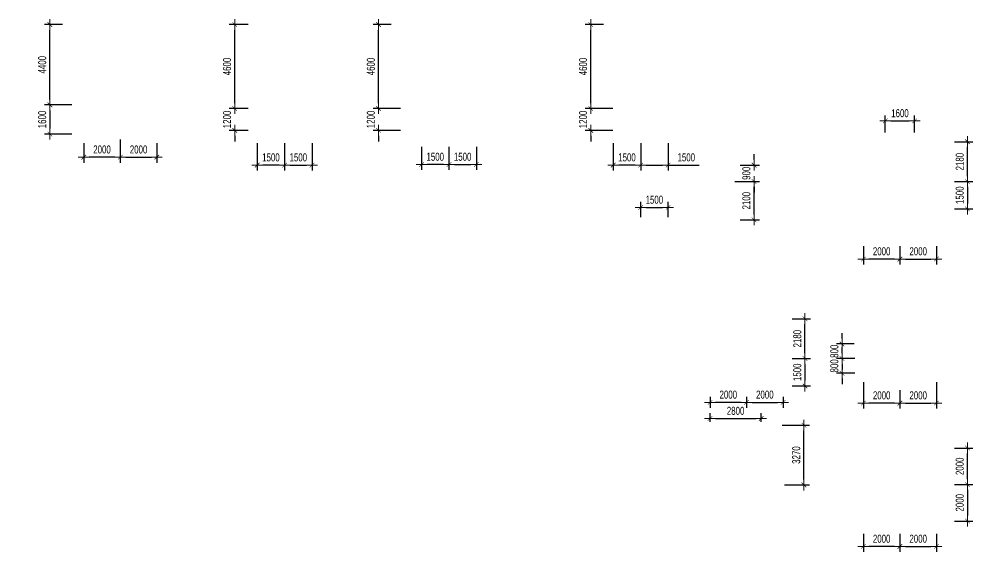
# Model space of a CAD drawing. Header units: millimetres. Extents: x -259680 to 389590, y -106473 to 139263.
# Drawn here: x 49156 to 101397, y 61007 to 90200 of the extents above; entities that cross this region are included whole.
import ezdxf

# ---------------------------------------------------------------- set-up
doc = ezdxf.new("R2010")
doc.units = ezdxf.units.MM
doc.layers.get('Defpoints').update_dxf_attribs({"color": 151, "lineweight": 9})
doc.layers.add('NDC_S_DIM', color=1, linetype='Continuous', lineweight=15)
doc.styles.add('NDC_DIM', font='', dxfattribs={"width": 0.75})
doc.styles.get('NDC_DIM').set_extended_font_data('Dotum')
doc.dimstyles.new('NDC_dim_200', dxfattribs={"dimscale": 200, "dimtxt": 2.2, "dimasz": 1.5, "dimexe": 1.5, "dimexo": 2.5, "dimgap": 1, "dimtad": 1, "dimdec": 0, "dimzin": 0, "dimdsep": 46, "dimtxsty": 'NDC_DIM', "dimblk": 'DIMMARK', "dimcen": 0.09, "dimdle": 1.2, "dimclrd": 1, "dimclre": 1, "dimclrt": 3, "dimadec": 0, "dimazin": 0, "dimtfac": 1, "dimtdec": 0, "dimtix": 1, "dimtofl": 0, "dimtmove": 0, "dimatfit": 3, "dimfxl": 6, "dimfxlon": 1, "dimtolj": 1, "dimtzin": 0, "dimarcsym": 0})

# ---------------------------------------------------------------- blocks, each defined once
blk = doc.blocks.new('DIMMARK')
at = {"layer": 'NDC_S_DIM', "color": 1}
blk.add_line((-1.5, 0), (1, 0), dxfattribs=at)
at = {"layer": 'NDC_S_DIM', "color": 2, "const_width": 0.1}
blk.add_lwpolyline([(-0.42, -0.42), (0.42, 0.42)], dxfattribs=at)
blk = doc.blocks.new('*D949')
at = {"layer": 'Defpoints', "color": 0, "ltscale": 100, "transparency": 16777216}
for p in [(84700, 79881), (83200, 78847), (84700, 78847)]:
    blk.add_point(p, dxfattribs=at)
at = {"layer": 'NDC_S_DIM', "color": 1, "lineweight": -2, "ltscale": 100, "transparency": 16777216}
for p, q in [((83200, 79347), (83200, 80181)), ((84700, 79347), (84700, 80181)), ((83500, 79881), (84400, 79881))]:
    blk.add_line(p, q, dxfattribs=at)
at = {"layer": 'NDC_S_DIM', "color": 1, "lineweight": -2, "ltscale": 100, "transparency": 16777216, "xscale": 300, "yscale": 300, "zscale": 300, "rotation": 180}
blk.add_blockref('DIMMARK', (83200, 79881), dxfattribs=at)
at = {"layer": 'NDC_S_DIM', "color": 1, "lineweight": -2, "ltscale": 100, "transparency": 16777216, "xscale": 300, "yscale": 300, "zscale": 300}
blk.add_blockref('DIMMARK', (84700, 79881), dxfattribs=at)
at = {"layer": 'NDC_S_DIM', "color": 3, "ltscale": 100, "transparency": 16777216, "insert": (83950, 80301), "char_height": 440, "attachment_point": 5, "style": 'NDC_DIM'}
blk.add_mtext('\\A1;1500', dxfattribs=at)
blk = doc.blocks.new('*D950')
at = {"layer": 'Defpoints', "color": 0, "ltscale": 100, "transparency": 16777216}
for p in [(89800, 68315), (87000, 67630), (89800, 67630)]:
    blk.add_point(p, dxfattribs=at)
at = {"layer": 'NDC_S_DIM', "color": 1, "lineweight": -2, "ltscale": 100, "transparency": 16777216}
for p, q in [((87000, 68130), (87000, 68615)), ((89800, 68130), (89800, 68615)), ((87300, 68315), (89500, 68315))]:
    blk.add_line(p, q, dxfattribs=at)
at = {"layer": 'NDC_S_DIM', "color": 1, "lineweight": -2, "ltscale": 100, "transparency": 16777216, "xscale": 300, "yscale": 300, "zscale": 300, "rotation": 180}
blk.add_blockref('DIMMARK', (87000, 68315), dxfattribs=at)
at = {"layer": 'NDC_S_DIM', "color": 1, "lineweight": -2, "ltscale": 100, "transparency": 16777216, "xscale": 300, "yscale": 300, "zscale": 300}
blk.add_blockref('DIMMARK', (89800, 68315), dxfattribs=at)
at = {"layer": 'NDC_S_DIM', "color": 3, "ltscale": 100, "transparency": 16777216, "insert": (88400, 68735), "char_height": 440, "attachment_point": 5, "style": 'NDC_DIM'}
blk.add_mtext('\\A1;2800', dxfattribs=at)
blk = doc.blocks.new('*D951')
at = {"layer": 'Defpoints', "color": 0, "ltscale": 100, "transparency": 16777216}
for p in [(89760, 67950), (92142, 67950), (90573, 64680)]:
    blk.add_point(p, dxfattribs=at)
at = {"layer": 'NDC_S_DIM', "color": 1, "lineweight": -2, "ltscale": 100, "transparency": 16777216}
for p, q in [((90942, 67950), (92442, 67950)), ((92142, 64980), (92142, 67650)), ((91073, 64680), (92442, 64680))]:
    blk.add_line(p, q, dxfattribs=at)
at = {"layer": 'NDC_S_DIM', "color": 1, "lineweight": -2, "ltscale": 100, "transparency": 16777216, "xscale": 300, "yscale": 300, "zscale": 300}
for p, rotation in [((92142, 67950), 90), ((92142, 64680), 270)]:
    blk.add_blockref('DIMMARK', p, dxfattribs=dict(at, rotation=rotation))
at = {"layer": 'NDC_S_DIM', "color": 3, "ltscale": 100, "transparency": 16777216, "insert": (91722, 66315), "char_height": 440, "attachment_point": 5, "rotation": 90, "style": 'NDC_DIM'}
blk.add_mtext('\\A1;3270', dxfattribs=at)
blk = doc.blocks.new('*D894')
at = {"layer": 'Defpoints', "color": 0, "ltscale": 100, "transparency": 16777216}
for p in [(54700, 84100), (56700, 83900), (56700, 82633)]:
    blk.add_point(p, dxfattribs=at)
at = {"layer": 'NDC_S_DIM', "color": 1, "lineweight": -2, "ltscale": 100, "transparency": 16777216}
for p, q in [((54700, 83600), (54700, 82333)), ((56700, 83400), (56700, 82333)), ((55000, 82633), (56400, 82633))]:
    blk.add_line(p, q, dxfattribs=at)
at = {"layer": 'NDC_S_DIM', "color": 1, "lineweight": -2, "ltscale": 100, "transparency": 16777216, "xscale": 300, "yscale": 300, "zscale": 300, "rotation": 180}
blk.add_blockref('DIMMARK', (54700, 82633), dxfattribs=at)
at = {"layer": 'NDC_S_DIM', "color": 1, "lineweight": -2, "ltscale": 100, "transparency": 16777216, "xscale": 300, "yscale": 300, "zscale": 300}
blk.add_blockref('DIMMARK', (56700, 82633), dxfattribs=at)
at = {"layer": 'NDC_S_DIM', "color": 3, "ltscale": 100, "transparency": 16777216, "insert": (55700, 83054), "char_height": 440, "attachment_point": 5, "style": 'NDC_DIM'}
blk.add_mtext('\\A1;2000', dxfattribs=at)
blk = doc.blocks.new('*D895')
at = {"layer": 'Defpoints', "color": 0, "ltscale": 100, "transparency": 16777216}
for p in [(52700, 83900), (54700, 84100), (52700, 82633)]:
    blk.add_point(p, dxfattribs=at)
at = {"layer": 'NDC_S_DIM', "color": 1, "lineweight": -2, "ltscale": 100, "transparency": 16777216}
for p, q in [((54700, 83600), (54700, 82333)), ((52700, 83400), (52700, 82333)), ((54400, 82633), (53000, 82633))]:
    blk.add_line(p, q, dxfattribs=at)
at = {"layer": 'NDC_S_DIM', "color": 1, "lineweight": -2, "ltscale": 100, "transparency": 16777216, "xscale": 300, "yscale": 300, "zscale": 300, "rotation": 180}
blk.add_blockref('DIMMARK', (52700, 82633), dxfattribs=at)
at = {"layer": 'NDC_S_DIM', "color": 1, "lineweight": -2, "ltscale": 100, "transparency": 16777216, "xscale": 300, "yscale": 300, "zscale": 300}
blk.add_blockref('DIMMARK', (54700, 82633), dxfattribs=at)
at = {"layer": 'NDC_S_DIM', "color": 3, "ltscale": 100, "transparency": 16777216, "insert": (53700, 83054), "char_height": 440, "attachment_point": 5, "style": 'NDC_DIM'}
blk.add_mtext('\\A1;2000', dxfattribs=at)
blk = doc.blocks.new('*D896')
at = {"layer": 'Defpoints', "color": 0, "ltscale": 100, "transparency": 16777216}
for p in [(50843, 89900), (52043, 89900), (52700, 85500)]:
    blk.add_point(p, dxfattribs=at)
at = {"layer": 'NDC_S_DIM', "color": 1, "lineweight": -2, "ltscale": 100, "transparency": 16777216}
for p, q in [((51543, 89900), (50543, 89900)), ((50843, 85800), (50843, 89600)), ((52043, 85500), (50543, 85500))]:
    blk.add_line(p, q, dxfattribs=at)
at = {"layer": 'NDC_S_DIM', "color": 1, "lineweight": -2, "ltscale": 100, "transparency": 16777216, "xscale": 300, "yscale": 300, "zscale": 300}
for p, rotation in [((50843, 89900), 90), ((50843, 85500), 270)]:
    blk.add_blockref('DIMMARK', p, dxfattribs=dict(at, rotation=rotation))
at = {"layer": 'NDC_S_DIM', "color": 3, "ltscale": 100, "transparency": 16777216, "insert": (50423, 87700), "char_height": 440, "attachment_point": 5, "rotation": 90, "style": 'NDC_DIM'}
blk.add_mtext('\\A1;4400', dxfattribs=at)
blk = doc.blocks.new('*D897')
at = {"layer": 'Defpoints', "color": 0, "ltscale": 100, "transparency": 16777216}
for p in [(52700, 85500), (50843, 83900), (52700, 83900)]:
    blk.add_point(p, dxfattribs=at)
at = {"layer": 'NDC_S_DIM', "color": 1, "lineweight": -2, "ltscale": 100, "transparency": 16777216}
for p, q in [((52043, 85500), (50543, 85500)), ((50843, 85200), (50843, 84200)), ((52043, 83900), (50543, 83900))]:
    blk.add_line(p, q, dxfattribs=at)
at = {"layer": 'NDC_S_DIM', "color": 1, "lineweight": -2, "ltscale": 100, "transparency": 16777216, "xscale": 300, "yscale": 300, "zscale": 300}
for p, rotation in [((50843, 85500), 90), ((50843, 83900), 270)]:
    blk.add_blockref('DIMMARK', p, dxfattribs=dict(at, rotation=rotation))
at = {"layer": 'NDC_S_DIM', "color": 3, "ltscale": 100, "transparency": 16777216, "insert": (50423, 84700), "char_height": 440, "attachment_point": 5, "rotation": 90, "style": 'NDC_DIM'}
blk.add_mtext('\\A1;1600', dxfattribs=at)
blk = doc.blocks.new('*D898')
at = {"layer": 'Defpoints', "color": 0, "ltscale": 100, "transparency": 16777216}
for p in [(63700, 84100), (65200, 84100), (65200, 82200)]:
    blk.add_point(p, dxfattribs=at)
at = {"layer": 'NDC_S_DIM', "color": 1, "lineweight": -2, "ltscale": 100, "transparency": 16777216}
for p, q in [((63700, 83400), (63700, 81900)), ((65200, 83400), (65200, 81900)), ((64000, 82200), (64900, 82200))]:
    blk.add_line(p, q, dxfattribs=at)
at = {"layer": 'NDC_S_DIM', "color": 1, "lineweight": -2, "ltscale": 100, "transparency": 16777216, "xscale": 300, "yscale": 300, "zscale": 300, "rotation": 180}
blk.add_blockref('DIMMARK', (63700, 82200), dxfattribs=at)
at = {"layer": 'NDC_S_DIM', "color": 1, "lineweight": -2, "ltscale": 100, "transparency": 16777216, "xscale": 300, "yscale": 300, "zscale": 300}
blk.add_blockref('DIMMARK', (65200, 82200), dxfattribs=at)
at = {"layer": 'NDC_S_DIM', "color": 3, "ltscale": 100, "transparency": 16777216, "insert": (64450, 82620), "char_height": 440, "attachment_point": 5, "style": 'NDC_DIM'}
blk.add_mtext('\\A1;1500', dxfattribs=at)
blk = doc.blocks.new('*D899')
at = {"layer": 'Defpoints', "color": 0, "ltscale": 100, "transparency": 16777216}
for p in [(62200, 84100), (63700, 84100), (62200, 82200)]:
    blk.add_point(p, dxfattribs=at)
at = {"layer": 'NDC_S_DIM', "color": 1, "lineweight": -2, "ltscale": 100, "transparency": 16777216}
for p, q in [((62200, 83400), (62200, 81900)), ((63700, 83400), (63700, 81900)), ((63400, 82200), (62500, 82200))]:
    blk.add_line(p, q, dxfattribs=at)
at = {"layer": 'NDC_S_DIM', "color": 1, "lineweight": -2, "ltscale": 100, "transparency": 16777216, "xscale": 300, "yscale": 300, "zscale": 300, "rotation": 180}
blk.add_blockref('DIMMARK', (62200, 82200), dxfattribs=at)
at = {"layer": 'NDC_S_DIM', "color": 1, "lineweight": -2, "ltscale": 100, "transparency": 16777216, "xscale": 300, "yscale": 300, "zscale": 300}
blk.add_blockref('DIMMARK', (63700, 82200), dxfattribs=at)
at = {"layer": 'NDC_S_DIM', "color": 3, "ltscale": 100, "transparency": 16777216, "insert": (62950, 82620), "char_height": 440, "attachment_point": 5, "style": 'NDC_DIM'}
blk.add_mtext('\\A1;1500', dxfattribs=at)
blk = doc.blocks.new('*D900')
at = {"layer": 'Defpoints', "color": 0, "ltscale": 100, "transparency": 16777216}
for p in [(60967, 89900), (62200, 89900), (62200, 85300)]:
    blk.add_point(p, dxfattribs=at)
at = {"layer": 'NDC_S_DIM', "color": 1, "lineweight": -2, "ltscale": 100, "transparency": 16777216}
for p, q in [((61700, 89900), (60667, 89900)), ((60967, 85600), (60967, 89600)), ((61700, 85300), (60667, 85300))]:
    blk.add_line(p, q, dxfattribs=at)
at = {"layer": 'NDC_S_DIM', "color": 1, "lineweight": -2, "ltscale": 100, "transparency": 16777216, "xscale": 300, "yscale": 300, "zscale": 300}
for p, rotation in [((60967, 89900), 90), ((60967, 85300), 270)]:
    blk.add_blockref('DIMMARK', p, dxfattribs=dict(at, rotation=rotation))
at = {"layer": 'NDC_S_DIM', "color": 3, "ltscale": 100, "transparency": 16777216, "insert": (60546, 87600), "char_height": 440, "attachment_point": 5, "rotation": 90, "style": 'NDC_DIM'}
blk.add_mtext('\\A1;4600', dxfattribs=at)
blk = doc.blocks.new('*D901')
at = {"layer": 'Defpoints', "color": 0, "ltscale": 100, "transparency": 16777216}
for p in [(62200, 85300), (60967, 84100), (62200, 84100)]:
    blk.add_point(p, dxfattribs=at)
at = {"layer": 'NDC_S_DIM', "color": 1, "lineweight": -2, "ltscale": 100, "transparency": 16777216}
for p, q in [((60967, 85600), (60967, 85900)), ((61700, 85300), (60667, 85300)), ((61700, 84100), (60667, 84100)), ((60967, 83800), (60967, 83500))]:
    blk.add_line(p, q, dxfattribs=at)
at = {"layer": 'NDC_S_DIM', "color": 1, "lineweight": -2, "ltscale": 100, "transparency": 16777216, "xscale": 300, "yscale": 300, "zscale": 300}
for p, rotation in [((60967, 85300), 270), ((60967, 84100), 90)]:
    blk.add_blockref('DIMMARK', p, dxfattribs=dict(at, rotation=rotation))
at = {"layer": 'NDC_S_DIM', "color": 3, "ltscale": 100, "transparency": 16777216, "insert": (60546, 84700), "char_height": 440, "attachment_point": 5, "rotation": 90, "style": 'NDC_DIM'}
blk.add_mtext('\\A1;1200', dxfattribs=at)
blk = doc.blocks.new('*D902')
at = {"layer": 'Defpoints', "color": 0, "ltscale": 100, "transparency": 16777216}
for p in [(72700, 83700), (74200, 83700), (74200, 82233)]:
    blk.add_point(p, dxfattribs=at)
at = {"layer": 'NDC_S_DIM', "color": 1, "lineweight": -2, "ltscale": 100, "transparency": 16777216}
for p, q in [((72700, 83200), (72700, 81933)), ((74200, 83200), (74200, 81933)), ((73000, 82233), (73900, 82233))]:
    blk.add_line(p, q, dxfattribs=at)
at = {"layer": 'NDC_S_DIM', "color": 1, "lineweight": -2, "ltscale": 100, "transparency": 16777216, "xscale": 300, "yscale": 300, "zscale": 300, "rotation": 180}
blk.add_blockref('DIMMARK', (72700, 82233), dxfattribs=at)
at = {"layer": 'NDC_S_DIM', "color": 1, "lineweight": -2, "ltscale": 100, "transparency": 16777216, "xscale": 300, "yscale": 300, "zscale": 300}
blk.add_blockref('DIMMARK', (74200, 82233), dxfattribs=at)
at = {"layer": 'NDC_S_DIM', "color": 3, "ltscale": 100, "transparency": 16777216, "insert": (73450, 82654), "char_height": 440, "attachment_point": 5, "style": 'NDC_DIM'}
blk.add_mtext('\\A1;1500', dxfattribs=at)
blk = doc.blocks.new('*D912')
at = {"layer": 'Defpoints', "color": 0, "ltscale": 100, "transparency": 16777216}
for p in [(71200, 83700), (72700, 83700), (71200, 82233)]:
    blk.add_point(p, dxfattribs=at)
at = {"layer": 'NDC_S_DIM', "color": 1, "lineweight": -2, "ltscale": 100, "transparency": 16777216}
for p, q in [((71200, 83200), (71200, 81933)), ((72700, 83200), (72700, 81933)), ((72400, 82233), (71500, 82233))]:
    blk.add_line(p, q, dxfattribs=at)
at = {"layer": 'NDC_S_DIM', "color": 1, "lineweight": -2, "ltscale": 100, "transparency": 16777216, "xscale": 300, "yscale": 300, "zscale": 300, "rotation": 180}
blk.add_blockref('DIMMARK', (71200, 82233), dxfattribs=at)
at = {"layer": 'NDC_S_DIM', "color": 1, "lineweight": -2, "ltscale": 100, "transparency": 16777216, "xscale": 300, "yscale": 300, "zscale": 300}
blk.add_blockref('DIMMARK', (72700, 82233), dxfattribs=at)
at = {"layer": 'NDC_S_DIM', "color": 3, "ltscale": 100, "transparency": 16777216, "insert": (71950, 82654), "char_height": 440, "attachment_point": 5, "style": 'NDC_DIM'}
blk.add_mtext('\\A1;1500', dxfattribs=at)
blk = doc.blocks.new('*D913')
at = {"layer": 'Defpoints', "color": 0, "ltscale": 100, "transparency": 16777216}
for p in [(68843, 89900), (70043, 89900), (71200, 85300)]:
    blk.add_point(p, dxfattribs=at)
at = {"layer": 'NDC_S_DIM', "color": 1, "lineweight": -2, "ltscale": 100, "transparency": 16777216}
for p, q in [((69543, 89900), (68543, 89900)), ((68843, 85600), (68843, 89600)), ((70043, 85300), (68543, 85300))]:
    blk.add_line(p, q, dxfattribs=at)
at = {"layer": 'NDC_S_DIM', "color": 1, "lineweight": -2, "ltscale": 100, "transparency": 16777216, "xscale": 300, "yscale": 300, "zscale": 300}
for p, rotation in [((68843, 89900), 90), ((68843, 85300), 270)]:
    blk.add_blockref('DIMMARK', p, dxfattribs=dict(at, rotation=rotation))
at = {"layer": 'NDC_S_DIM', "color": 3, "ltscale": 100, "transparency": 16777216, "insert": (68423, 87600), "char_height": 440, "attachment_point": 5, "rotation": 90, "style": 'NDC_DIM'}
blk.add_mtext('\\A1;4600', dxfattribs=at)
blk = doc.blocks.new('*D914')
at = {"layer": 'Defpoints', "color": 0, "ltscale": 100, "transparency": 16777216}
for p in [(71200, 85301), (68843, 84101), (70977, 84101)]:
    blk.add_point(p, dxfattribs=at)
at = {"layer": 'NDC_S_DIM', "color": 1, "lineweight": -2, "ltscale": 100, "transparency": 16777216}
for p, q in [((68843, 85601), (68843, 85901)), ((70043, 85301), (68543, 85301)), ((70043, 84101), (68543, 84101)), ((68843, 83801), (68843, 83501))]:
    blk.add_line(p, q, dxfattribs=at)
at = {"layer": 'NDC_S_DIM', "color": 1, "lineweight": -2, "ltscale": 100, "transparency": 16777216, "xscale": 300, "yscale": 300, "zscale": 300}
for p, rotation in [((68843, 85301), 270), ((68843, 84101), 90)]:
    blk.add_blockref('DIMMARK', p, dxfattribs=dict(at, rotation=rotation))
at = {"layer": 'NDC_S_DIM', "color": 3, "ltscale": 100, "transparency": 16777216, "insert": (68423, 84701), "char_height": 440, "attachment_point": 5, "rotation": 90, "style": 'NDC_DIM'}
blk.add_mtext('\\A1;1200', dxfattribs=at)
blk = doc.blocks.new('*D915')
at = {"layer": 'Defpoints', "color": 0, "ltscale": 100, "transparency": 16777216}
for p in [(83200, 84100), (84700, 84100), (84700, 82200)]:
    blk.add_point(p, dxfattribs=at)
at = {"layer": 'NDC_S_DIM', "color": 1, "lineweight": -2, "ltscale": 100, "transparency": 16777216}
for p, q in [((83200, 83400), (83200, 81900)), ((84700, 83400), (84700, 81900)), ((83500, 82200), (84400, 82200)), ((84700, 82200), (86398, 82200))]:
    blk.add_line(p, q, dxfattribs=at)
at = {"layer": 'NDC_S_DIM', "color": 1, "lineweight": -2, "ltscale": 100, "transparency": 16777216, "xscale": 300, "yscale": 300, "zscale": 300, "rotation": 180}
blk.add_blockref('DIMMARK', (83200, 82200), dxfattribs=at)
at = {"layer": 'NDC_S_DIM', "color": 1, "lineweight": -2, "ltscale": 100, "transparency": 16777216, "xscale": 300, "yscale": 300, "zscale": 300}
blk.add_blockref('DIMMARK', (84700, 82200), dxfattribs=at)
at = {"layer": 'NDC_S_DIM', "color": 3, "ltscale": 100, "transparency": 16777216, "insert": (85699, 82620), "char_height": 440, "attachment_point": 5, "style": 'NDC_DIM'}
blk.add_mtext('\\A1;1500', dxfattribs=at)
blk = doc.blocks.new('*D916')
at = {"layer": 'Defpoints', "color": 0, "ltscale": 100, "transparency": 16777216}
for p in [(81700, 84100), (83200, 84100), (81700, 82200)]:
    blk.add_point(p, dxfattribs=at)
at = {"layer": 'NDC_S_DIM', "color": 1, "lineweight": -2, "ltscale": 100, "transparency": 16777216}
for p, q in [((81700, 83400), (81700, 81900)), ((83200, 83400), (83200, 81900)), ((82900, 82200), (82000, 82200))]:
    blk.add_line(p, q, dxfattribs=at)
at = {"layer": 'NDC_S_DIM', "color": 1, "lineweight": -2, "ltscale": 100, "transparency": 16777216, "xscale": 300, "yscale": 300, "zscale": 300, "rotation": 180}
blk.add_blockref('DIMMARK', (81700, 82200), dxfattribs=at)
at = {"layer": 'NDC_S_DIM', "color": 1, "lineweight": -2, "ltscale": 100, "transparency": 16777216, "xscale": 300, "yscale": 300, "zscale": 300}
blk.add_blockref('DIMMARK', (83200, 82200), dxfattribs=at)
at = {"layer": 'NDC_S_DIM', "color": 3, "ltscale": 100, "transparency": 16777216, "insert": (82450, 82620), "char_height": 440, "attachment_point": 5, "style": 'NDC_DIM'}
blk.add_mtext('\\A1;1500', dxfattribs=at)
blk = doc.blocks.new('*D917')
at = {"layer": 'Defpoints', "color": 0, "ltscale": 100, "transparency": 16777216}
for p in [(80467, 89900), (81667, 89900), (82600, 85300)]:
    blk.add_point(p, dxfattribs=at)
at = {"layer": 'NDC_S_DIM', "color": 1, "lineweight": -2, "ltscale": 100, "transparency": 16777216}
for p, q in [((81167, 89900), (80167, 89900)), ((80467, 85600), (80467, 89600)), ((81667, 85300), (80167, 85300))]:
    blk.add_line(p, q, dxfattribs=at)
at = {"layer": 'NDC_S_DIM', "color": 1, "lineweight": -2, "ltscale": 100, "transparency": 16777216, "xscale": 300, "yscale": 300, "zscale": 300}
for p, rotation in [((80467, 89900), 90), ((80467, 85300), 270)]:
    blk.add_blockref('DIMMARK', p, dxfattribs=dict(at, rotation=rotation))
at = {"layer": 'NDC_S_DIM', "color": 3, "ltscale": 100, "transparency": 16777216, "insert": (80046, 87600), "char_height": 440, "attachment_point": 5, "rotation": 90, "style": 'NDC_DIM'}
blk.add_mtext('\\A1;4600', dxfattribs=at)
blk = doc.blocks.new('*D918')
at = {"layer": 'Defpoints', "color": 0, "ltscale": 100, "transparency": 16777216}
for p in [(82600, 85300), (80467, 84100), (82600, 84100)]:
    blk.add_point(p, dxfattribs=at)
at = {"layer": 'NDC_S_DIM', "color": 1, "lineweight": -2, "ltscale": 100, "transparency": 16777216}
for p, q in [((80467, 85600), (80467, 85900)), ((81667, 85300), (80167, 85300)), ((81667, 84100), (80167, 84100)), ((80467, 83800), (80467, 83500))]:
    blk.add_line(p, q, dxfattribs=at)
at = {"layer": 'NDC_S_DIM', "color": 1, "lineweight": -2, "ltscale": 100, "transparency": 16777216, "xscale": 300, "yscale": 300, "zscale": 300}
for p, rotation in [((80467, 85300), 270), ((80467, 84100), 90)]:
    blk.add_blockref('DIMMARK', p, dxfattribs=dict(at, rotation=rotation))
at = {"layer": 'NDC_S_DIM', "color": 3, "ltscale": 100, "transparency": 16777216, "insert": (80046, 84700), "char_height": 440, "attachment_point": 5, "rotation": 90, "style": 'NDC_DIM'}
blk.add_mtext('\\A1;1200', dxfattribs=at)
blk = doc.blocks.new('*D662')
at = {"layer": 'Defpoints', "color": 0, "ltscale": 100, "transparency": 16777216}
for p in [(89000, 70000), (91000, 70000), (91000, 69202)]:
    blk.add_point(p, dxfattribs=at)
at = {"layer": 'NDC_S_DIM', "color": 1, "lineweight": -2, "ltscale": 100, "transparency": 16777216}
for p, q in [((89000, 69500), (89000, 68902)), ((91000, 69500), (91000, 68902)), ((89300, 69202), (90700, 69202))]:
    blk.add_line(p, q, dxfattribs=at)
at = {"layer": 'NDC_S_DIM', "color": 1, "lineweight": -2, "ltscale": 100, "transparency": 16777216, "xscale": 300, "yscale": 300, "zscale": 300, "rotation": 180}
blk.add_blockref('DIMMARK', (89000, 69202), dxfattribs=at)
at = {"layer": 'NDC_S_DIM', "color": 1, "lineweight": -2, "ltscale": 100, "transparency": 16777216, "xscale": 300, "yscale": 300, "zscale": 300}
blk.add_blockref('DIMMARK', (91000, 69202), dxfattribs=at)
at = {"layer": 'NDC_S_DIM', "color": 3, "ltscale": 100, "transparency": 16777216, "insert": (90000, 69622), "char_height": 440, "attachment_point": 5, "style": 'NDC_DIM'}
blk.add_mtext('\\A1;2000', dxfattribs=at)
blk = doc.blocks.new('*D663')
at = {"layer": 'Defpoints', "color": 0, "ltscale": 100, "transparency": 16777216}
for p in [(87000, 70000), (89000, 70000), (87000, 69202)]:
    blk.add_point(p, dxfattribs=at)
at = {"layer": 'NDC_S_DIM', "color": 1, "lineweight": -2, "ltscale": 100, "transparency": 16777216}
for p, q in [((87000, 69500), (87000, 68902)), ((89000, 69500), (89000, 68902)), ((88700, 69202), (87300, 69202))]:
    blk.add_line(p, q, dxfattribs=at)
at = {"layer": 'NDC_S_DIM', "color": 1, "lineweight": -2, "ltscale": 100, "transparency": 16777216, "xscale": 300, "yscale": 300, "zscale": 300, "rotation": 180}
blk.add_blockref('DIMMARK', (87000, 69202), dxfattribs=at)
at = {"layer": 'NDC_S_DIM', "color": 1, "lineweight": -2, "ltscale": 100, "transparency": 16777216, "xscale": 300, "yscale": 300, "zscale": 300}
blk.add_blockref('DIMMARK', (89000, 69202), dxfattribs=at)
at = {"layer": 'NDC_S_DIM', "color": 3, "ltscale": 100, "transparency": 16777216, "insert": (88000, 69622), "char_height": 440, "attachment_point": 5, "style": 'NDC_DIM'}
blk.add_mtext('\\A1;2000', dxfattribs=at)
blk = doc.blocks.new('*D664')
at = {"layer": 'Defpoints', "color": 0, "ltscale": 100, "transparency": 16777216}
for p in [(99400, 70800), (97400, 70362), (99400, 69162)]:
    blk.add_point(p, dxfattribs=at)
at = {"layer": 'NDC_S_DIM', "color": 1, "lineweight": -2, "ltscale": 100, "transparency": 16777216}
for p, q in [((99400, 70300), (99400, 68862)), ((97400, 69862), (97400, 68862)), ((97700, 69162), (99100, 69162))]:
    blk.add_line(p, q, dxfattribs=at)
at = {"layer": 'NDC_S_DIM', "color": 1, "lineweight": -2, "ltscale": 100, "transparency": 16777216, "xscale": 300, "yscale": 300, "zscale": 300, "rotation": 180}
blk.add_blockref('DIMMARK', (97400, 69162), dxfattribs=at)
at = {"layer": 'NDC_S_DIM', "color": 1, "lineweight": -2, "ltscale": 100, "transparency": 16777216, "xscale": 300, "yscale": 300, "zscale": 300}
blk.add_blockref('DIMMARK', (99400, 69162), dxfattribs=at)
at = {"layer": 'NDC_S_DIM', "color": 3, "ltscale": 100, "transparency": 16777216, "insert": (98400, 69582), "char_height": 440, "attachment_point": 5, "style": 'NDC_DIM'}
blk.add_mtext('\\A1;2000', dxfattribs=at)
blk = doc.blocks.new('*D665')
at = {"layer": 'Defpoints', "color": 0, "ltscale": 100, "transparency": 16777216}
for p in [(95400, 70800), (97400, 70362), (95400, 69162)]:
    blk.add_point(p, dxfattribs=at)
at = {"layer": 'NDC_S_DIM', "color": 1, "lineweight": -2, "ltscale": 100, "transparency": 16777216}
for p, q in [((95400, 70300), (95400, 68862)), ((97400, 69862), (97400, 68862)), ((97100, 69162), (95700, 69162))]:
    blk.add_line(p, q, dxfattribs=at)
at = {"layer": 'NDC_S_DIM', "color": 1, "lineweight": -2, "ltscale": 100, "transparency": 16777216, "xscale": 300, "yscale": 300, "zscale": 300, "rotation": 180}
blk.add_blockref('DIMMARK', (95400, 69162), dxfattribs=at)
at = {"layer": 'NDC_S_DIM', "color": 1, "lineweight": -2, "ltscale": 100, "transparency": 16777216, "xscale": 300, "yscale": 300, "zscale": 300}
blk.add_blockref('DIMMARK', (97400, 69162), dxfattribs=at)
at = {"layer": 'NDC_S_DIM', "color": 3, "ltscale": 100, "transparency": 16777216, "insert": (96400, 69582), "char_height": 440, "attachment_point": 5, "style": 'NDC_DIM'}
blk.add_mtext('\\A1;2000', dxfattribs=at)
blk = doc.blocks.new('*D666')
at = {"layer": 'Defpoints', "color": 0, "ltscale": 100, "transparency": 16777216}
for p in [(95428, 71600), (94228, 70800), (95428, 70800)]:
    blk.add_point(p, dxfattribs=at)
at = {"layer": 'NDC_S_DIM', "color": 1, "lineweight": -2, "ltscale": 100, "transparency": 16777216}
for p, q in [((94228, 71900), (94228, 72200)), ((94928, 71600), (93928, 71600)), ((94928, 70800), (93928, 70800)), ((94228, 70500), (94228, 70200))]:
    blk.add_line(p, q, dxfattribs=at)
at = {"layer": 'NDC_S_DIM', "color": 1, "lineweight": -2, "ltscale": 100, "transparency": 16777216, "xscale": 300, "yscale": 300, "zscale": 300}
for p, rotation in [((94228, 71600), 270), ((94228, 70800), 90)]:
    blk.add_blockref('DIMMARK', p, dxfattribs=dict(at, rotation=rotation))
at = {"layer": 'NDC_S_DIM', "color": 3, "ltscale": 100, "transparency": 16777216, "insert": (93808, 71200), "char_height": 440, "attachment_point": 5, "rotation": 90, "style": 'NDC_DIM'}
blk.add_mtext('\\A1;800', dxfattribs=at)
blk = doc.blocks.new('*D667')
at = {"layer": 'Defpoints', "color": 0, "ltscale": 100, "transparency": 16777216}
for p in [(94228, 72400), (95400, 72400), (95428, 71600)]:
    blk.add_point(p, dxfattribs=at)
at = {"layer": 'NDC_S_DIM', "color": 1, "lineweight": -2, "ltscale": 100, "transparency": 16777216}
for p, q in [((94228, 72700), (94228, 73000)), ((94900, 72400), (93928, 72400)), ((94928, 71600), (93928, 71600)), ((94228, 71300), (94228, 71000))]:
    blk.add_line(p, q, dxfattribs=at)
at = {"layer": 'NDC_S_DIM', "color": 1, "lineweight": -2, "ltscale": 100, "transparency": 16777216, "xscale": 300, "yscale": 300, "zscale": 300}
for p, rotation in [((94228, 72400), 270), ((94228, 71600), 90)]:
    blk.add_blockref('DIMMARK', p, dxfattribs=dict(at, rotation=rotation))
at = {"layer": 'NDC_S_DIM', "color": 3, "ltscale": 100, "transparency": 16777216, "insert": (93808, 72000), "char_height": 440, "attachment_point": 5, "rotation": 90, "style": 'NDC_DIM'}
blk.add_mtext('\\A1;800', dxfattribs=at)
blk = doc.blocks.new('*D621')
at = {"layer": 'Defpoints', "color": 0, "ltscale": 100, "transparency": 16777216}
for p in [(97400, 78254), (99400, 78254), (99400, 77054)]:
    blk.add_point(p, dxfattribs=at)
at = {"layer": 'NDC_S_DIM', "color": 1, "lineweight": -2, "ltscale": 100, "transparency": 16777216}
for p, q in [((97400, 77754), (97400, 76754)), ((99400, 77754), (99400, 76754)), ((97700, 77054), (99100, 77054))]:
    blk.add_line(p, q, dxfattribs=at)
at = {"layer": 'NDC_S_DIM', "color": 1, "lineweight": -2, "ltscale": 100, "transparency": 16777216, "xscale": 300, "yscale": 300, "zscale": 300, "rotation": 180}
blk.add_blockref('DIMMARK', (97400, 77054), dxfattribs=at)
at = {"layer": 'NDC_S_DIM', "color": 1, "lineweight": -2, "ltscale": 100, "transparency": 16777216, "xscale": 300, "yscale": 300, "zscale": 300}
blk.add_blockref('DIMMARK', (99400, 77054), dxfattribs=at)
at = {"layer": 'NDC_S_DIM', "color": 3, "ltscale": 100, "transparency": 16777216, "insert": (98400, 77475), "char_height": 440, "attachment_point": 5, "style": 'NDC_DIM'}
blk.add_mtext('\\A1;2000', dxfattribs=at)
blk = doc.blocks.new('*D622')
at = {"layer": 'Defpoints', "color": 0, "ltscale": 100, "transparency": 16777216}
for p in [(95400, 78254), (97400, 78254), (95400, 77054)]:
    blk.add_point(p, dxfattribs=at)
at = {"layer": 'NDC_S_DIM', "color": 1, "lineweight": -2, "ltscale": 100, "transparency": 16777216}
for p, q in [((95400, 77754), (95400, 76754)), ((97400, 77754), (97400, 76754)), ((97100, 77054), (95700, 77054))]:
    blk.add_line(p, q, dxfattribs=at)
at = {"layer": 'NDC_S_DIM', "color": 1, "lineweight": -2, "ltscale": 100, "transparency": 16777216, "xscale": 300, "yscale": 300, "zscale": 300, "rotation": 180}
blk.add_blockref('DIMMARK', (95400, 77054), dxfattribs=at)
at = {"layer": 'NDC_S_DIM', "color": 1, "lineweight": -2, "ltscale": 100, "transparency": 16777216, "xscale": 300, "yscale": 300, "zscale": 300}
blk.add_blockref('DIMMARK', (97400, 77054), dxfattribs=at)
at = {"layer": 'NDC_S_DIM', "color": 3, "ltscale": 100, "transparency": 16777216, "insert": (96400, 77475), "char_height": 440, "attachment_point": 5, "style": 'NDC_DIM'}
blk.add_mtext('\\A1;2000', dxfattribs=at)
blk = doc.blocks.new('*D623')
at = {"layer": 'Defpoints', "color": 0, "ltscale": 100, "transparency": 16777216}
for p in [(99897, 81300), (99897, 79800), (101097, 79800)]:
    blk.add_point(p, dxfattribs=at)
at = {"layer": 'NDC_S_DIM', "color": 1, "lineweight": -2, "ltscale": 100, "transparency": 16777216}
for p, q in [((100397, 81300), (101397, 81300)), ((101097, 81000), (101097, 80100)), ((100397, 79800), (101397, 79800))]:
    blk.add_line(p, q, dxfattribs=at)
at = {"layer": 'NDC_S_DIM', "color": 1, "lineweight": -2, "ltscale": 100, "transparency": 16777216, "xscale": 300, "yscale": 300, "zscale": 300}
for p, rotation in [((101097, 81300), 90), ((101097, 79800), 270)]:
    blk.add_blockref('DIMMARK', p, dxfattribs=dict(at, rotation=rotation))
at = {"layer": 'NDC_S_DIM', "color": 3, "ltscale": 100, "transparency": 16777216, "insert": (100677, 80550), "char_height": 440, "attachment_point": 5, "rotation": 90, "style": 'NDC_DIM'}
blk.add_mtext('\\A1;1500', dxfattribs=at)
blk = doc.blocks.new('*D534')
at = {"layer": 'Defpoints', "color": 0, "ltscale": 100, "transparency": 16777216}
for p in [(99897, 83480), (101097, 83480), (99897, 81300)]:
    blk.add_point(p, dxfattribs=at)
at = {"layer": 'NDC_S_DIM', "color": 1, "lineweight": -2, "ltscale": 100, "transparency": 16777216}
for p, q in [((100397, 83480), (101397, 83480)), ((101097, 81600), (101097, 83180)), ((100397, 81300), (101397, 81300))]:
    blk.add_line(p, q, dxfattribs=at)
at = {"layer": 'NDC_S_DIM', "color": 1, "lineweight": -2, "ltscale": 100, "transparency": 16777216, "xscale": 300, "yscale": 300, "zscale": 300}
for p, rotation in [((101097, 83480), 90), ((101097, 81300), 270)]:
    blk.add_blockref('DIMMARK', p, dxfattribs=dict(at, rotation=rotation))
at = {"layer": 'NDC_S_DIM', "color": 3, "ltscale": 100, "transparency": 16777216, "insert": (100677, 82390), "char_height": 440, "attachment_point": 5, "rotation": 90, "style": 'NDC_DIM'}
blk.add_mtext('\\A1;2180', dxfattribs=at)
blk = doc.blocks.new('*D535')
at = {"layer": 'Defpoints', "color": 0, "ltscale": 100, "transparency": 16777216}
for p in [(98200, 84620), (96600, 83480), (98200, 83480)]:
    blk.add_point(p, dxfattribs=at)
at = {"layer": 'NDC_S_DIM', "color": 1, "lineweight": -2, "ltscale": 100, "transparency": 16777216}
for p, q in [((96600, 83980), (96600, 84920)), ((98200, 83980), (98200, 84920)), ((96900, 84620), (97900, 84620))]:
    blk.add_line(p, q, dxfattribs=at)
at = {"layer": 'NDC_S_DIM', "color": 1, "lineweight": -2, "ltscale": 100, "transparency": 16777216, "xscale": 300, "yscale": 300, "zscale": 300, "rotation": 180}
blk.add_blockref('DIMMARK', (96600, 84620), dxfattribs=at)
at = {"layer": 'NDC_S_DIM', "color": 1, "lineweight": -2, "ltscale": 100, "transparency": 16777216, "xscale": 300, "yscale": 300, "zscale": 300}
blk.add_blockref('DIMMARK', (98200, 84620), dxfattribs=at)
at = {"layer": 'NDC_S_DIM', "color": 3, "ltscale": 100, "transparency": 16777216, "insert": (97400, 85041), "char_height": 440, "attachment_point": 5, "style": 'NDC_DIM'}
blk.add_mtext('\\A1;1600', dxfattribs=at)
blk = doc.blocks.new('*D495')
at = {"layer": 'Defpoints', "color": 0, "ltscale": 100, "transparency": 16777216}
for p in [(97400, 62507), (99400, 62507), (99400, 61307)]:
    blk.add_point(p, dxfattribs=at)
at = {"layer": 'NDC_S_DIM', "color": 1, "lineweight": -2, "ltscale": 100, "transparency": 16777216}
for p, q in [((97400, 62007), (97400, 61007)), ((99400, 62007), (99400, 61007)), ((97700, 61307), (99100, 61307))]:
    blk.add_line(p, q, dxfattribs=at)
at = {"layer": 'NDC_S_DIM', "color": 1, "lineweight": -2, "ltscale": 100, "transparency": 16777216, "xscale": 300, "yscale": 300, "zscale": 300, "rotation": 180}
blk.add_blockref('DIMMARK', (97400, 61307), dxfattribs=at)
at = {"layer": 'NDC_S_DIM', "color": 1, "lineweight": -2, "ltscale": 100, "transparency": 16777216, "xscale": 300, "yscale": 300, "zscale": 300}
blk.add_blockref('DIMMARK', (99400, 61307), dxfattribs=at)
at = {"layer": 'NDC_S_DIM', "color": 3, "ltscale": 100, "transparency": 16777216, "insert": (98400, 61727), "char_height": 440, "attachment_point": 5, "style": 'NDC_DIM'}
blk.add_mtext('\\A1;2000', dxfattribs=at)
blk = doc.blocks.new('*D496')
at = {"layer": 'Defpoints', "color": 0, "ltscale": 100, "transparency": 16777216}
for p in [(95400, 62507), (97400, 62507), (95400, 61307)]:
    blk.add_point(p, dxfattribs=at)
at = {"layer": 'NDC_S_DIM', "color": 1, "lineweight": -2, "ltscale": 100, "transparency": 16777216}
for p, q in [((95400, 62007), (95400, 61007)), ((97400, 62007), (97400, 61007)), ((97100, 61307), (95700, 61307))]:
    blk.add_line(p, q, dxfattribs=at)
at = {"layer": 'NDC_S_DIM', "color": 1, "lineweight": -2, "ltscale": 100, "transparency": 16777216, "xscale": 300, "yscale": 300, "zscale": 300, "rotation": 180}
blk.add_blockref('DIMMARK', (95400, 61307), dxfattribs=at)
at = {"layer": 'NDC_S_DIM', "color": 1, "lineweight": -2, "ltscale": 100, "transparency": 16777216, "xscale": 300, "yscale": 300, "zscale": 300}
blk.add_blockref('DIMMARK', (97400, 61307), dxfattribs=at)
at = {"layer": 'NDC_S_DIM', "color": 3, "ltscale": 100, "transparency": 16777216, "insert": (96400, 61727), "char_height": 440, "attachment_point": 5, "style": 'NDC_DIM'}
blk.add_mtext('\\A1;2000', dxfattribs=at)
blk = doc.blocks.new('*D497')
at = {"layer": 'Defpoints', "color": 0, "ltscale": 100, "transparency": 16777216}
for p in [(99897, 64700), (99897, 62700), (101097, 62700)]:
    blk.add_point(p, dxfattribs=at)
at = {"layer": 'NDC_S_DIM', "color": 1, "lineweight": -2, "ltscale": 100, "transparency": 16777216}
for p, q in [((100397, 64700), (101397, 64700)), ((101097, 64400), (101097, 63000)), ((100397, 62700), (101397, 62700))]:
    blk.add_line(p, q, dxfattribs=at)
at = {"layer": 'NDC_S_DIM', "color": 1, "lineweight": -2, "ltscale": 100, "transparency": 16777216, "xscale": 300, "yscale": 300, "zscale": 300}
for p, rotation in [((101097, 64700), 90), ((101097, 62700), 270)]:
    blk.add_blockref('DIMMARK', p, dxfattribs=dict(at, rotation=rotation))
at = {"layer": 'NDC_S_DIM', "color": 3, "ltscale": 100, "transparency": 16777216, "insert": (100677, 63700), "char_height": 440, "attachment_point": 5, "rotation": 90, "style": 'NDC_DIM'}
blk.add_mtext('\\A1;2000', dxfattribs=at)
blk = doc.blocks.new('*D498')
at = {"layer": 'Defpoints', "color": 0, "ltscale": 100, "transparency": 16777216}
for p in [(99897, 66700), (101097, 66700), (99897, 64700)]:
    blk.add_point(p, dxfattribs=at)
at = {"layer": 'NDC_S_DIM', "color": 1, "lineweight": -2, "ltscale": 100, "transparency": 16777216}
for p, q in [((100397, 66700), (101397, 66700)), ((101097, 65000), (101097, 66400)), ((100397, 64700), (101397, 64700))]:
    blk.add_line(p, q, dxfattribs=at)
at = {"layer": 'NDC_S_DIM', "color": 1, "lineweight": -2, "ltscale": 100, "transparency": 16777216, "xscale": 300, "yscale": 300, "zscale": 300}
for p, rotation in [((101097, 66700), 90), ((101097, 64700), 270)]:
    blk.add_blockref('DIMMARK', p, dxfattribs=dict(at, rotation=rotation))
at = {"layer": 'NDC_S_DIM', "color": 3, "ltscale": 100, "transparency": 16777216, "insert": (100677, 65700), "char_height": 440, "attachment_point": 5, "rotation": 90, "style": 'NDC_DIM'}
blk.add_mtext('\\A1;2000', dxfattribs=at)
blk = doc.blocks.new('*D299')
at = {"layer": 'Defpoints', "color": 0, "ltscale": 100, "transparency": 16777216}
for p in [(91000, 71600), (91000, 70100), (92200, 70100)]:
    blk.add_point(p, dxfattribs=at)
at = {"layer": 'NDC_S_DIM', "color": 1, "lineweight": -2, "ltscale": 100, "transparency": 16777216}
for p, q in [((91500, 71600), (92500, 71600)), ((92200, 71300), (92200, 70400)), ((91500, 70100), (92500, 70100))]:
    blk.add_line(p, q, dxfattribs=at)
at = {"layer": 'NDC_S_DIM', "color": 1, "lineweight": -2, "ltscale": 100, "transparency": 16777216, "xscale": 300, "yscale": 300, "zscale": 300}
for p, rotation in [((92200, 71600), 90), ((92200, 70100), 270)]:
    blk.add_blockref('DIMMARK', p, dxfattribs=dict(at, rotation=rotation))
at = {"layer": 'NDC_S_DIM', "color": 3, "ltscale": 100, "transparency": 16777216, "insert": (91780, 70850), "char_height": 440, "attachment_point": 5, "rotation": 90, "style": 'NDC_DIM'}
blk.add_mtext('\\A1;1500', dxfattribs=at)
blk = doc.blocks.new('*D300')
at = {"layer": 'Defpoints', "color": 0, "ltscale": 100, "transparency": 16777216}
for p in [(91000, 73780), (92200, 73780), (91000, 71600)]:
    blk.add_point(p, dxfattribs=at)
at = {"layer": 'NDC_S_DIM', "color": 1, "lineweight": -2, "ltscale": 100, "transparency": 16777216}
for p, q in [((91500, 73780), (92500, 73780)), ((92200, 71900), (92200, 73480)), ((91500, 71600), (92500, 71600))]:
    blk.add_line(p, q, dxfattribs=at)
at = {"layer": 'NDC_S_DIM', "color": 1, "lineweight": -2, "ltscale": 100, "transparency": 16777216, "xscale": 300, "yscale": 300, "zscale": 300}
for p, rotation in [((92200, 73780), 90), ((92200, 71600), 270)]:
    blk.add_blockref('DIMMARK', p, dxfattribs=dict(at, rotation=rotation))
at = {"layer": 'NDC_S_DIM', "color": 3, "ltscale": 100, "transparency": 16777216, "insert": (91780, 72690), "char_height": 440, "attachment_point": 5, "rotation": 90, "style": 'NDC_DIM'}
blk.add_mtext('\\A1;2180', dxfattribs=at)
blk = doc.blocks.new('*D371')
at = {"layer": 'Defpoints', "color": 0, "ltscale": 100, "transparency": 16777216}
for p in [(88150, 82200), (89410, 82200), (88150, 81300)]:
    blk.add_point(p, dxfattribs=at)
at = {"layer": 'NDC_S_DIM', "color": 1, "lineweight": -2, "ltscale": 100, "transparency": 16777216}
for p, q in [((89410, 82500), (89410, 82800)), ((88650, 82200), (89710, 82200)), ((88650, 81300), (89710, 81300)), ((89410, 81000), (89410, 80700))]:
    blk.add_line(p, q, dxfattribs=at)
at = {"layer": 'NDC_S_DIM', "color": 1, "lineweight": -2, "ltscale": 100, "transparency": 16777216, "xscale": 300, "yscale": 300, "zscale": 300}
for p, rotation in [((89410, 82200), 270), ((89410, 81300), 90)]:
    blk.add_blockref('DIMMARK', p, dxfattribs=dict(at, rotation=rotation))
at = {"layer": 'NDC_S_DIM', "color": 3, "ltscale": 100, "transparency": 16777216, "insert": (88990, 81750), "char_height": 440, "attachment_point": 5, "rotation": 90, "style": 'NDC_DIM'}
blk.add_mtext('\\A1;900', dxfattribs=at)
blk = doc.blocks.new('*D372')
at = {"layer": 'Defpoints', "color": 0, "ltscale": 100, "transparency": 16777216}
for p in [(87850, 81300), (89410, 81300), (88150, 79200)]:
    blk.add_point(p, dxfattribs=at)
at = {"layer": 'NDC_S_DIM', "color": 1, "lineweight": -2, "ltscale": 100, "transparency": 16777216}
for p, q in [((88350, 81300), (89710, 81300)), ((89410, 79500), (89410, 81000)), ((88650, 79200), (89710, 79200))]:
    blk.add_line(p, q, dxfattribs=at)
at = {"layer": 'NDC_S_DIM', "color": 1, "lineweight": -2, "ltscale": 100, "transparency": 16777216, "xscale": 300, "yscale": 300, "zscale": 300}
for p, rotation in [((89410, 81300), 90), ((89410, 79200), 270)]:
    blk.add_blockref('DIMMARK', p, dxfattribs=dict(at, rotation=rotation))
at = {"layer": 'NDC_S_DIM', "color": 3, "ltscale": 100, "transparency": 16777216, "insert": (88990, 80250), "char_height": 440, "attachment_point": 5, "rotation": 90, "style": 'NDC_DIM'}
blk.add_mtext('\\A1;2100', dxfattribs=at)

msp = doc.modelspace()

# ---------------------------------------------------------------- hatches: boundary and pattern name
at = {"layer": 'NDC_S_DIM', "ltscale": 100}
h = msp.add_hatch(dxfattribs=at)
h.set_pattern_fill('CROSS', color=256, scale=50)
h.paths.add_polyline_path([(87300, 89500), (87300, 71950), (63350, 71950), (63350, 66800), (44500, 66800), (44500, 64200), (3550, 64200), (3550, 89500)], flags=17)
h.paths.add_polyline_path([(87300, 89500), (87300, 71950), (63350, 71950), (63350, 66800), (44500, 66800), (44500, 64200), (3550, 64200), (3550, 89500)], flags=17)

# ---------------------------------------------------------------- dimensions: what is measured, and where the dimension line sits
for base, p1, p2, angle, picture, middle in [((50843.4, 89900.1), (52700, 85500), (52043.4, 89900.1), 90, '*D896', (50423.1, 87700.1)), ((60966.6, 89900), (62200, 85300), (62200, 89900), 90, '*D900', (60546.3, 87600)), ((68843.4, 89900.1), (71200, 85299.7), (70043.4, 89900.1), 90, '*D913', (68423.1, 87599.9)), ((80466.6, 89900), (82600, 85300), (81666.6, 89900), 90, '*D917', (80046.3, 87600)), ((50843.4, 83900), (52700, 85500), (52700, 83900), 90, '*D897', (50423.1, 84700)), ((60966.6, 84100), (62200, 85300), (62200, 84100), 90, '*D901', (60546.3, 84700)), ((68843.4, 84100.7), (71200, 85300.7), (70976.7, 84100.7), 90, '*D914', (68423.1, 84700.7)), ((80466.6, 84100), (82600, 85300), (82600, 84100), 90, '*D918', (80046.3, 84700)), ((52700, 82633.2), (54700, 84100), (52700, 83900), 180, '*D895', (53700, 83053.5)), ((62200, 82200.1), (63700, 84100), (62200, 84100), 180, '*D899', (62950, 82620.4)), ((71200, 82233.2), (72700, 83700), (71200, 83700), 180, '*D912', (71950, 82653.5)), ((81700, 82200.1), (83200, 84100), (81700, 84100), 180, '*D916', (82450, 82620.4)), ((101097.4, 83479.6), (99897.4, 81300), (99897.4, 83479.6), 90, '*D534', (100677.1, 82389.8)), ((89410, 82200), (88150, 81300), (88150, 82200), 90, '*D371', (88989.7, 81750)), ((89410, 81300), (88150, 79200), (87850, 81300), 90, '*D372', (88989.7, 80250)), ((101097.4, 79800.2), (99897.4, 81300), (99897.4, 79800.2), 270, '*D623', (100677.1, 80550.1)), ((95400, 77054.3), (97400, 78254.3), (95400, 78254.3), 180, '*D622', (96400, 77474.6)), ((92200, 73779.6), (91000, 71600), (91000, 73779.6), 90, '*D300', (91779.7, 72689.8)), ((94228.4, 72400), (95428.4, 71600), (95400, 72400), 90, '*D667', (93808.1, 72000)), ((94228.4, 70800), (95428.4, 71600), (95428.4, 70800), 270, '*D666', (93808.1, 71200)), ((92200, 70100.2), (91000, 71600), (91000, 70100.2), 270, '*D299', (91779.7, 70850.1)), ((95400, 69161.7), (97400, 70361.7), (95400, 70800), 180, '*D665', (96400, 69582)), ((87000, 69201.7), (89000, 70000), (87000, 70000), 180, '*D663', (88000, 69622)), ((92142.5, 67950), (90573.4, 64680.2), (89760, 67950), 90, '*D951', (91722.2, 66315.1)), ((101097.4, 66700), (99897.4, 64700), (99897.4, 66700), 90, '*D498', (100677.1, 65700)), ((101097.4, 62700), (99897.4, 64700), (99897.4, 62700), 270, '*D497', (100677.1, 63700)), ((95400, 61306.8), (97400, 62506.8), (95400, 62506.8), 180, '*D496', (96400, 61727.1))]:
    dim = msp.add_linear_dim(base=base, p1=p1, p2=p2, angle=angle, dimstyle='NDC_dim_200', dxfattribs=at)
    dim.commit()
    dim.dimension.update_dxf_attribs({"geometry": picture, "text_midpoint": middle})
for base, p1, p2, picture, middle in [((98200, 84620.3), (96600, 83479.6), (98200, 83479.6), '*D535', (97400, 85040.6)), ((56700, 82633.2), (54700, 84100), (56700, 83900), '*D894', (55700, 83053.5)), ((74200, 82233.2), (72700, 83700), (74200, 83700), '*D902', (73450, 82653.5)), ((84700, 79881.2), (83200, 78846.6), (84700, 78846.6), '*D949', (83950, 80301.5)), ((99400, 77054.3), (97400, 78254.3), (99400, 78254.3), '*D621', (98400, 77474.6)), ((99400, 69161.7), (97400, 70361.7), (99400, 70800), '*D664', (98400, 69582)), ((91000, 69201.7), (89000, 70000), (91000, 70000), '*D662', (90000, 69622)), ((89800, 68315), (87000, 67630), (89800, 67630), '*D950', (88400, 68735.3)), ((99400, 61306.8), (97400, 62506.8), (99400, 62506.8), '*D495', (98400, 61727.1))]:
    dim = msp.add_linear_dim(base=base, p1=p1, p2=p2, dimstyle='NDC_dim_200', dxfattribs=at)
    dim.commit()
    dim.dimension.update_dxf_attribs({"geometry": picture, "text_midpoint": middle})
for base, p1, p2, picture, middle in [((65200, 82200.1), (63700, 84100), (65200, 84100), '*D898', (64450, 82200.1)), ((84700, 82200.1), (83200, 84100), (84700, 84100), '*D915', (85699, 82200.1))]:
    dim = msp.add_linear_dim(base=base, p1=p1, p2=p2, dimstyle='NDC_dim_200', dxfattribs=at)
    dim.commit()
    dim.dimension.update_dxf_attribs({"geometry": picture, "text_midpoint": middle, "dimtype": 160})

doc.saveas('drawing.dxf')
